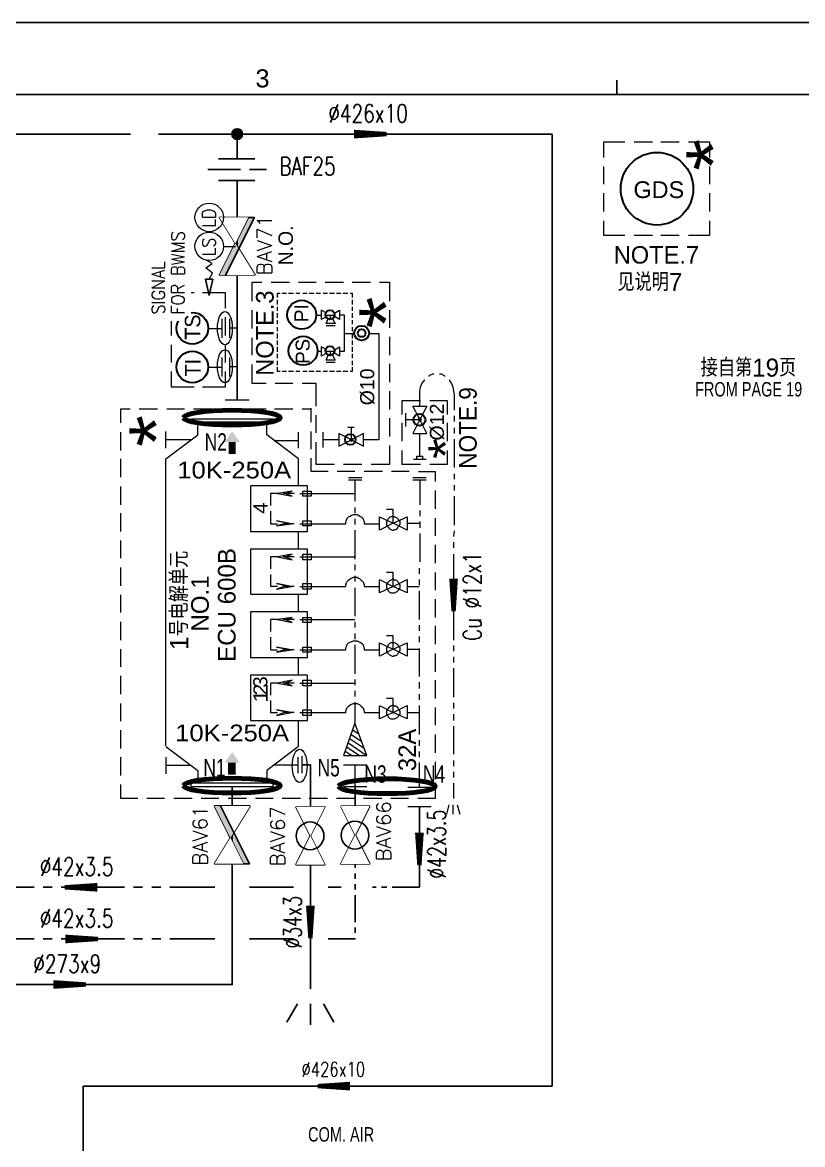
# Model space of a CAD drawing. Header units: inches. Extents: x 10682 to 13289, y -2771 to -1885.
# Drawn here: x 10924.4 to 11032.3, y -2039.9 to -1884.6 of the extents above; entities that cross this region are included whole.
import ezdxf
from ezdxf.enums import TextEntityAlignment as Align

# ---------------------------------------------------------------- set-up
doc = ezdxf.new("R2010")
doc.units = ezdxf.units.IN
doc.header["$MEASUREMENT"] = 0
doc.set_wipeout_variables(frame=1)
doc.linetypes.add('2 虚线', pattern=[5.75, 4.5, -1.25])
doc.linetypes.add('PHANTOM', pattern=[2.5, 1.25, -0.25, 0.25, -0.25, 0.25, -0.25])
doc.layers.add('0.5 Dim', color=1, linetype='Continuous', lineweight=9)
doc.layers.add('Pipe_Y', color=170, linetype='Continuous', lineweight=15)
for name, color, linetype in [('ARROW', 7, 'Continuous'), ('PDF_Geomertry', 7, 'Continuous'), ('PDF_Solid Fills', 7, 'Continuous'), ('PDF_Text', 7, 'Continuous'), ('text', 2, 'Continuous')]:
    doc.layers.add(name, color=color, linetype=linetype)
doc.styles.add('HZDX', font='romans.shx', dxfattribs={"width": 0.9, "bigfont": 'HZDX.SHX'})
doc.styles.add('PDF Arial', font='arial.ttf')
doc.styles.add('ROMANS', font='ROMANS')
doc.styles.add('SimSun', font='Simtxt.shx', dxfattribs={"width": 0.75, "bigfont": 'HZDX.SHX'})
doc.styles.get("Standard").update_dxf_attribs({"font": 'arial.ttf'})

# ---------------------------------------------------------------- blocks, each defined once
blk = doc.blocks.new('A2')
for p, q in [((0, 420), (594, 420)), ((325, 410), (325, 412))]:
    blk.add_line(p, q)
at = {"color": 5}
blk.add_line((25, 410), (584, 410), dxfattribs=at)
blk.add_text('3', height=2.5).set_placement((275, 411))
blk = doc.blocks.new('A3图框')
at = {"ltscale": 5}
blk.add_lwpolyline([(-562.29, -4946.17), (31.71, -4946.17), (31.71, -5366.17), (-562.29, -5366.17)], close=True, dxfattribs=at)
at = {"color": 2}
blk.add_blockref('A2', (-562.29, -5366.17), dxfattribs=at)
blk.add_blockref('A2', (-562.29, -5366.17), dxfattribs=at)
blk = doc.blocks.new('zw$FBD0')
at = {"layer": 'PDF_Solid Fills'}
for points in [[(41.35, 54.91), (41.16, 54.81), (41.06, 54.61), (41.16, 54.42), (41.35, 54.32), (41.55, 54.42), (41.64, 54.61), (41.55, 54.81)], [(31.89, 52.08), (31.7, 51.98), (31.6, 51.79), (31.7, 51.59), (31.89, 51.49), (32.09, 51.59), (32.18, 51.79), (32.09, 51.98)], [(31.89, 52.08), (31.7, 51.98), (31.6, 51.79), (31.7, 51.59), (31.89, 51.49), (32.09, 51.59), (32.18, 51.79), (32.09, 51.98)]]:
    blk.add_hatch(color=251, dxfattribs=at).paths.add_polyline_path(points)
h = blk.add_hatch(color=251, dxfattribs=at)
h.paths.add_polyline_path([(15.9, 51.49), (14.92, 51.49), (15.9, 49.84)])
h.paths.add_polyline_path([(14.92, 51.49), (15.9, 49.84), (14.92, 49.84)])
h = blk.add_hatch(color=251, dxfattribs=at)
h.paths.add_polyline_path([(23.7, 44.67), (22.72, 44.37), (21.65, 44.37)])
h.paths.add_polyline_path([(22.72, 44.37), (21.65, 44.37), (23.7, 43.98)])
h = blk.add_hatch(color=251, dxfattribs=at)
h.paths.add_polyline_path([(21.55, 39.89), (21.55, 39.89), (22.63, 40.18)])
h.paths.add_polyline_path([(21.55, 39.89), (22.63, 40.18), (23.6, 40.18)])
h = blk.add_hatch(color=251, dxfattribs=at)
h.paths.add_polyline_path([(23.7, 35.99), (22.72, 35.6), (21.65, 35.6)])
h.paths.add_polyline_path([(22.72, 35.6), (21.65, 35.6), (23.7, 35.21)])
h = blk.add_hatch(color=251, dxfattribs=at)
h.paths.add_polyline_path([(21.55, 31.11), (21.55, 31.11), (22.63, 31.5)])
h.paths.add_polyline_path([(21.55, 31.11), (22.63, 31.5), (23.6, 31.5)])
h = blk.add_hatch(color=251, dxfattribs=at)
h.paths.add_polyline_path([(23.7, 27.21), (22.72, 26.92), (21.65, 26.92)])
h.paths.add_polyline_path([(22.72, 26.92), (21.65, 26.92), (23.7, 26.53)])
h = blk.add_hatch(color=251, dxfattribs=at)
h.paths.add_polyline_path([(21.55, 23.11), (23.6, 22.72), (22.63, 22.72)])
h.paths.add_polyline_path([(23.6, 22.72), (22.63, 22.72), (21.55, 22.43)])
h = blk.add_hatch(color=251, dxfattribs=at)
h.paths.add_polyline_path([(23.7, 18.53), (22.72, 18.14), (21.65, 18.14)])
h.paths.add_polyline_path([(22.72, 18.14), (21.65, 18.14), (23.7, 17.75)])
h = blk.add_hatch(color=251, dxfattribs=at)
h.paths.add_polyline_path([(21.55, 14.43), (23.6, 14.04), (22.63, 14.04)])
h.paths.add_polyline_path([(23.6, 14.04), (22.63, 14.04), (21.55, 13.65)])
h = blk.add_hatch(color=251, dxfattribs=at)
h.paths.add_polyline_path([(15.9, 7.12), (14.82, 7.12), (15.9, 5.46)])
h.paths.add_polyline_path([(14.82, 7.12), (15.9, 5.46), (14.82, 5.46)])
at = {"layer": 'PDF_Geomertry', "color": 251, "lineweight": 0}
for points in [[(18.14, 71), (18.14, 73.63), (19.51, 73.63)], [(20.77, 73.63), (23.31, 73.63)], [(24.58, 73.63), (27.01, 73.63)], [(28.28, 73.63), (30.82, 73.63)], [(31.99, 73.63), (34.52, 73.63)], [(35.79, 73.63), (37.16, 73.63), (37.16, 71)], [(7.02, 72.17), (10.14, 72.17)], [(7.02, 70.02), (7.02, 72.17)], [(11.31, 72.17), (14.43, 72.17), (14.43, 70.02)], [(21.65, 71.49), (21.65, 72.07), (22.04, 72.07)], [(22.33, 72.07), (22.92, 72.07)], [(23.21, 72.07), (23.89, 72.07)], [(24.19, 72.07), (24.77, 72.07)], [(25.16, 72.07), (25.75, 72.07)], [(26.04, 72.07), (26.72, 72.07)], [(27.01, 72.07), (27.6, 72.07)], [(27.99, 72.07), (28.58, 72.07)], [(28.87, 72.07), (29.55, 72.07)], [(29.84, 72.07), (30.43, 72.07)], [(30.72, 72.07), (31.4, 72.07)], [(31.7, 72.07), (31.99, 72.07), (31.99, 71.49)], [(21.65, 70.51), (21.65, 71.19)], [(21.65, 69.63), (21.65, 70.22)], [(31.99, 71.19), (31.99, 70.51)], [(31.99, 70.22), (31.99, 69.63)], [(7.02, 66.22), (7.02, 68.76)], [(13.95, 68.56), (13.95, 65.93)], [(14.43, 68.76), (14.43, 66.22)], [(15.02, 68.56), (15.02, 65.93)], [(18.14, 67.2), (18.14, 69.73)], [(21.65, 68.66), (21.65, 69.34)], [(21.65, 67.78), (21.65, 68.37)], [(27.01, 69.05), (27.7, 69.05)], [(28.48, 69.34), (27.7, 69.73)], [(27.7, 69.73), (27.7, 68.46)], [(28.48, 68.85), (27.7, 68.46)], [(28.38, 69.05), (29.65, 69.05)], [(29.26, 68.56), (29.65, 67.88), (28.38, 67.88), (28.67, 68.56)], [(28.97, 69.05), (28.97, 68.46)], [(29.55, 69.34), (30.23, 69.73), (30.23, 68.46), (29.55, 68.85)], [(30.23, 64.07), (30.92, 64.07), (30.92, 69.05), (30.23, 69.05)], [(31.99, 69.34), (31.99, 68.66)], [(31.99, 68.37), (31.99, 67.78)], [(37.16, 69.73), (37.16, 67.29)], [(12.09, 67.2), (13.95, 67.2)], [(15.02, 67.29), (16.09, 67.29)], [(21.65, 66.81), (21.65, 67.39)], [(29.65, 67.59), (28.38, 67.59)], [(31.99, 67.39), (31.99, 66.81)], [(18.14, 63.49), (18.14, 65.93)], [(21.65, 65.83), (21.65, 66.51)], [(21.65, 64.95), (21.65, 65.54)], [(30.92, 66.51), (32.38, 66.51)], [(31.99, 66.51), (31.99, 65.83)], [(31.99, 65.54), (31.99, 64.95)], [(34.43, 66.51), (35.69, 66.51), (35.69, 51.79), (33.55, 51.79)], [(37.16, 66.03), (37.16, 63.49)], [(7.02, 62.51), (7.02, 64.95)], [(14.43, 64.95), (14.43, 62.51)], [(21.65, 63.98), (21.65, 64.66)], [(21.65, 63.1), (21.65, 63.68)], [(27.21, 64.07), (27.7, 64.07)], [(28.48, 64.27), (27.7, 64.66)], [(27.7, 64.66), (27.7, 63.39)], [(28.48, 63.78), (27.7, 63.39)], [(28.38, 64.07), (29.65, 64.07)], [(28.97, 64.07), (28.97, 63.39)], [(29.55, 64.27), (30.23, 64.66), (30.23, 63.39), (29.55, 63.78)], [(31.99, 64.66), (31.99, 63.98)], [(31.99, 63.68), (31.99, 63.1)], [(13.95, 63.2), (13.95, 60.56)], [(15.02, 63.2), (15.02, 60.56)], [(20.09, 59.59), (18.14, 59.59), (18.14, 62.22)], [(21.65, 62.12), (21.65, 62.71)], [(29.26, 63.49), (29.65, 62.81), (28.38, 62.81), (28.67, 63.49)], [(29.65, 62.51), (28.38, 62.51)], [(31.99, 62.71), (31.99, 62.12)], [(37.16, 62.32), (37.16, 59.78)], [(10.14, 59.1), (7.02, 59.1), (7.02, 61.25)], [(14.43, 61.25), (14.43, 59.1), (11.31, 59.1)], [(12.09, 61.83), (13.95, 61.83)], [(15.02, 61.93), (16.09, 61.93)], [(22.04, 61.25), (21.65, 61.25), (21.65, 61.83)], [(22.92, 61.25), (22.33, 61.25)], [(23.89, 61.25), (23.21, 61.25)], [(24.77, 61.25), (24.19, 61.25)], [(25.75, 61.25), (25.16, 61.25)], [(26.72, 61.25), (26.04, 61.25)], [(27.6, 61.25), (27.01, 61.25)], [(28.58, 61.25), (27.99, 61.25)], [(29.55, 61.25), (28.87, 61.25)], [(30.43, 61.25), (29.84, 61.25)], [(31.4, 61.25), (30.72, 61.25)], [(31.99, 61.83), (31.99, 61.25), (31.7, 61.25)], [(23.8, 59.59), (21.36, 59.59)], [(27.01, 56.47), (27.01, 59.59), (25.06, 59.59)], [(37.16, 58.52), (37.16, 55.98)], [(0, 54.13), (0, 56.08), (1.27, 56.08)], [(2.54, 56.08), (5.07, 56.08)], [(6.34, 56.08), (8.78, 56.08)], [(10.05, 56.08), (12.58, 56.08)], [(13.85, 56.08), (16.29, 56.08)], [(14.43, 57.35), (17.75, 57.35)], [(17.55, 56.08), (20.09, 56.08)], [(21.26, 56.08), (23.8, 56.08)], [(25.06, 56.08), (26.33, 56.08)], [(26.33, 54.22), (26.33, 56.18)], [(38.91, 55.3), (38.91, 57.25), (41.45, 57.25)], [(39.4, 54.61), (41.35, 54.61), (40.38, 56.47), (42.33, 56.47), (41.35, 54.61), (41.35, 54.52)], [(42.72, 57.25), (45.15, 57.25), (45.15, 55.3)], [(21.16, 54.71), (21.16, 54.22), (9.66, 54.22), (9.66, 54.71)], [(9.75, 54.71), (21.07, 54.71)], [(9.75, 54.71), (9.75, 54.71)], [(21.07, 54.71), (21.07, 54.71)], [(27.01, 52.76), (27.01, 55.2)], [(37.16, 54.81), (37.16, 52.27)], [(39.4, 53.64), (39.4, 55.49)], [(40.38, 52.66), (42.33, 52.66), (41.35, 54.61), (40.38, 52.66)], [(41.35, 54.52), (41.35, 54.61)], [(0, 50.32), (0, 52.86)], [(6.24, 50.62), (6.24, 52.96)], [(10.63, 52.47), (10.63, 54.22)], [(24.58, 45.45), (24.58, 49.15), (20.19, 52.47), (20.19, 54.22)], [(24.58, 50.62), (24.58, 52.86)], [(26.33, 50.52), (26.33, 52.96)], [(27.99, 50.71), (27.99, 52.86)], [(31.4, 53.54), (32.28, 53.54)], [(31.89, 51.79), (31.89, 53.54)], [(38.91, 51.59), (38.91, 54.13)], [(45.15, 54.13), (45.15, 51.59)], [(6.24, 49.15), (10.63, 52.47)], [(9.66, 51.79), (6.24, 51.79)], [(21.16, 51.69), (24.58, 51.69)], [(29.55, 48.37), (27.01, 48.37), (27.01, 51.49)], [(30.14, 51.79), (27.99, 51.79)], [(30.14, 52.66), (30.14, 50.91), (31.89, 51.79), (30.14, 52.66)], [(41.35, 49.54), (41.35, 52.66)], [(37.16, 51.01), (37.16, 48.37), (34.62, 48.37)], [(41.45, 48.37), (38.91, 48.37), (38.91, 50.32)], [(45.15, 50.32), (45.15, 48.37), (42.72, 48.37)], [(0, 46.62), (0, 49.15)], [(6.24, 9.46), (6.24, 49.15)], [(28.67, 47.4), (26.33, 47.4), (26.33, 49.25)], [(33.35, 48.37), (30.82, 48.37)], [(42.23, 49.06), (40.47, 49.06)], [(40.96, 49.06), (40.96, 49.54), (41.74, 49.54), (41.74, 49.06)], [(32.38, 47.4), (29.94, 47.4)], [(36.18, 47.4), (33.65, 47.4)], [(39.89, 47.4), (37.45, 47.4)], [(41.16, 47.4), (43.5, 47.4), (43.5, 46.03)], [(0, 42.81), (0, 45.35)], [(25.84, 39.11), (25.84, 45.45), (17.94, 45.45), (17.94, 39.11)], [(33.35, 46.52), (31.5, 46.52)], [(33.35, 46.23), (31.5, 46.23)], [(32.38, 46.23), (32.38, 43.3)], [(42.23, 46.52), (40.38, 46.52)], [(42.23, 46.23), (40.38, 46.23)], [(41.35, 46.23), (41.35, 42.81)], [(21.65, 44.37), (20.68, 44.37), (20.68, 42.72)], [(22.72, 44.37), (23.7, 44.67), (21.65, 44.37), (23.7, 43.98), (22.72, 44.37)], [(23.99, 44.37), (22.43, 44.37)], [(24.77, 44.37), (25.84, 44.37), (32.38, 44.37)], [(26.33, 43.98), (25.16, 43.98), (25.16, 44.67), (26.33, 44.67), (26.33, 43.98)], [(43.5, 44.76), (43.5, 42.23)], [(20.68, 41.94), (20.68, 40.18), (21.65, 40.18)], [(32.38, 42.42), (32.38, 41.64)], [(37.65, 40.28), (37.65, 42.13), (36.77, 42.13)], [(41.35, 42.03), (41.35, 41.25)], [(0, 39.11), (0, 41.64)], [(22.63, 40.18), (21.55, 39.89), (23.6, 40.18), (21.55, 40.57), (22.63, 40.38)], [(26.33, 39.89), (25.16, 39.89), (25.16, 40.57), (26.33, 40.57), (26.33, 39.89)], [(31.11, 40.18), (31.11, 40.47), (31.21, 40.67), (31.31, 40.96), (31.5, 41.16), (31.7, 41.25), (31.89, 41.35), (32.18, 41.45), (32.38, 41.45), (32.67, 41.45), (32.87, 41.35), (33.06, 41.25), (33.26, 41.16), (33.45, 40.96), (33.55, 40.67), (33.65, 40.47), (33.65, 40.18), (35.79, 40.18), (35.79, 40.18)], [(32.38, 40.86), (32.38, 40.08)], [(35.79, 41.16), (37.65, 40.28), (35.79, 39.3), (35.79, 41.16)], [(38.62, 40.28), (38.62, 40.47), (38.52, 40.57), (38.43, 40.77), (38.33, 40.86), (38.23, 40.96), (38.04, 41.06), (37.84, 41.16), (37.74, 41.16), (37.55, 41.16), (37.35, 41.16), (37.16, 41.06), (37.06, 40.96), (36.96, 40.86), (36.87, 40.67), (36.77, 40.47), (36.77, 40.38), (36.77, 40.18), (36.77, 39.99), (36.87, 39.79), (36.96, 39.69), (37.06, 39.6), (37.16, 39.5), (37.35, 39.4), (37.55, 39.3), (37.74, 39.3), (37.84, 39.4), (38.04, 39.4), (38.23, 39.5), (38.33, 39.6), (38.43, 39.79), (38.52, 39.89), (38.62, 40.08), (38.62, 40.28)], [(39.6, 41.16), (39.6, 39.3), (37.65, 40.28), (39.6, 41.16)], [(41.35, 40.47), (41.35, 39.6)], [(43.5, 40.96), (43.5, 38.52)], [(17.94, 39.11), (25.84, 39.11)], [(23.99, 40.18), (22.43, 40.18)], [(24.58, 36.67), (24.58, 39.11)], [(24.77, 40.18), (25.84, 40.18), (31.11, 40.18)], [(32.38, 39.3), (32.38, 35.3)], [(39.6, 40.28), (41.25, 40.28)], [(0, 35.4), (0, 37.84)], [(41.35, 38.82), (41.35, 34.91)], [(22.72, 35.6), (23.7, 35.99), (21.65, 35.6), (23.7, 35.21), (22.72, 35.6)], [(26.33, 35.21), (25.16, 35.21), (25.16, 35.99), (26.33, 35.99), (26.33, 35.21)], [(43.5, 37.26), (43.5, 34.72)], [(21.65, 35.6), (20.68, 35.6), (20.68, 33.94)], [(23.99, 35.6), (22.43, 35.6)], [(24.77, 35.6), (25.84, 35.6), (32.38, 35.6)], [(32.38, 34.52), (32.38, 33.74)], [(0, 31.6), (0, 34.13)], [(20.68, 33.16), (20.68, 31.5)], [(31.11, 31.5), (31.11, 31.7), (31.21, 31.99), (31.31, 32.18), (31.5, 32.38), (31.7, 32.57), (31.89, 32.67), (32.18, 32.77), (32.38, 32.77), (32.67, 32.77), (32.87, 32.67), (33.06, 32.57), (33.26, 32.38), (33.45, 32.18), (33.55, 31.99), (33.65, 31.7), (33.65, 31.5), (35.79, 31.5), (35.79, 31.5)], [(32.38, 32.96), (32.38, 32.18)], [(37.65, 31.5), (37.65, 33.45), (36.77, 33.45)], [(41.25, 34.04), (41.25, 33.26)], [(43.5, 33.45), (43.5, 31.01)], [(21.65, 31.5), (20.68, 31.5)], [(22.63, 31.5), (21.55, 31.11), (23.6, 31.5), (21.55, 31.89), (22.63, 31.7)], [(23.99, 31.5), (22.43, 31.5)], [(24.77, 31.5), (25.84, 31.5), (31.11, 31.5)], [(26.33, 31.11), (25.16, 31.11), (25.16, 31.89), (26.33, 31.89), (26.33, 31.11)], [(32.38, 31.31), (32.38, 27.4)], [(35.79, 32.48), (37.65, 31.5), (35.79, 30.62), (35.79, 32.38)], [(38.62, 31.5), (38.62, 31.7), (38.52, 31.89), (38.43, 31.99), (38.33, 32.18), (38.23, 32.28), (38.04, 32.38), (37.84, 32.38), (37.74, 32.48), (37.55, 32.48), (37.35, 32.38), (37.16, 32.28), (37.06, 32.18), (36.96, 32.09), (36.87, 31.99), (36.77, 31.79), (36.77, 31.6), (36.77, 31.4), (36.77, 31.31), (36.87, 31.11), (36.96, 30.92), (37.06, 30.82), (37.16, 30.72), (37.35, 30.62), (37.55, 30.62), (37.74, 30.62), (37.84, 30.62), (38.04, 30.72), (38.23, 30.82), (38.33, 30.92), (38.43, 31.01), (38.52, 31.21), (38.62, 31.31), (38.62, 31.5)], [(39.6, 32.48), (39.6, 30.62), (37.65, 31.5), (39.6, 32.48)], [(39.6, 31.5), (41.25, 31.5)], [(41.25, 32.48), (41.25, 31.7)], [(0, 27.89), (0, 30.33)], [(24.58, 27.99), (24.58, 30.43)], [(41.25, 30.92), (41.25, 26.92)], [(43.5, 29.75), (43.5, 27.21)], [(0, 24.09), (0, 26.62)], [(21.65, 26.92), (20.68, 26.92), (20.68, 25.26)], [(22.72, 26.92), (23.7, 27.21), (21.65, 26.92), (23.7, 26.53), (22.72, 26.92)], [(23.99, 26.92), (22.43, 26.92)], [(24.77, 26.92), (25.84, 26.92), (32.38, 26.92)], [(26.33, 26.53), (25.16, 26.53), (25.16, 27.21), (26.33, 27.21), (26.33, 26.53)], [(32.38, 26.62), (32.38, 25.84)], [(32.38, 24.97), (32.38, 24.19)], [(41.25, 26.14), (41.25, 25.36)], [(43.5, 26.04), (43.5, 23.5)], [(20.68, 24.48), (20.68, 22.72), (21.65, 22.72)], [(31.11, 22.72), (31.11, 23.02), (31.21, 23.21), (31.31, 23.5), (31.5, 23.7), (31.7, 23.8), (31.89, 23.89), (32.18, 23.99), (32.38, 23.99), (32.67, 23.99), (32.87, 23.89), (33.06, 23.8), (33.26, 23.7), (33.45, 23.5), (33.55, 23.21), (33.65, 23.02), (33.65, 22.72), (35.79, 22.72), (35.79, 22.72)], [(32.38, 23.41), (32.38, 19.41)], [(35.79, 23.7), (37.65, 22.82), (35.79, 21.85), (35.79, 23.7)], [(37.65, 22.82), (37.65, 24.67), (36.77, 24.67)], [(38.62, 22.82), (38.62, 23.02), (38.52, 23.11), (38.43, 23.31), (38.33, 23.41), (38.23, 23.5), (38.04, 23.6), (37.84, 23.7), (37.74, 23.7), (37.55, 23.7), (37.35, 23.7), (37.16, 23.6), (37.06, 23.5), (36.96, 23.41), (36.87, 23.21), (36.77, 23.02), (36.77, 22.92), (36.77, 22.72), (36.77, 22.53), (36.87, 22.33), (36.96, 22.24), (37.06, 22.14), (37.16, 22.04), (37.35, 21.94), (37.55, 21.85), (37.74, 21.85), (37.84, 21.94), (38.04, 21.94), (38.23, 22.04), (38.33, 22.14), (38.43, 22.33), (38.52, 22.43), (38.62, 22.63), (38.62, 22.82)], [(39.6, 23.7), (39.6, 21.85), (37.65, 22.82), (39.6, 23.7)], [(41.25, 24.58), (41.25, 23.8)], [(0, 20.38), (0, 22.82)], [(22.63, 22.72), (21.55, 22.43), (23.6, 22.72), (21.55, 23.11), (22.63, 22.92)], [(23.99, 22.72), (22.43, 22.72)], [(24.77, 22.72), (25.84, 22.72), (31.11, 22.72)], [(26.33, 22.43), (25.16, 22.43), (25.16, 23.11), (26.33, 23.11), (26.33, 22.43)], [(39.6, 22.82), (41.25, 22.82)], [(41.25, 22.92), (41.25, 19.02)], [(43.5, 22.24), (43.5, 19.7)], [(24.58, 19.21), (24.58, 21.65)], [(0, 16.58), (0, 19.12)], [(21.65, 18.14), (20.68, 18.14), (20.68, 16.48)], [(22.72, 18.14), (23.7, 18.53), (21.65, 18.14), (23.7, 17.75), (22.72, 18.14)], [(23.99, 18.14), (22.43, 18.14)], [(24.77, 18.14), (25.84, 18.14), (32.38, 18.14)], [(26.33, 17.75), (25.16, 17.75), (25.16, 18.53), (26.33, 18.53), (26.33, 17.75)], [(32.38, 18.63), (32.38, 17.85)], [(41.25, 18.24), (41.25, 17.36)], [(43.5, 18.53), (43.5, 15.99)], [(20.68, 15.7), (20.68, 14.04), (21.65, 14.04)], [(32.38, 17.07), (32.38, 16.29)], [(37.65, 14.04), (37.65, 15.99), (36.77, 15.99)], [(41.25, 16.58), (41.25, 15.8)], [(0, 12.87), (0, 15.31)], [(22.63, 14.04), (21.55, 13.65), (23.6, 14.04), (21.55, 14.43), (22.63, 14.24)], [(23.99, 14.04), (22.43, 14.04)], [(24.77, 14.04), (25.84, 14.04), (31.11, 14.04)], [(26.33, 13.65), (25.16, 13.65), (25.16, 14.43), (26.33, 14.43), (26.33, 13.65)], [(31.11, 14.04), (31.11, 14.24), (31.21, 14.53), (31.31, 14.73), (31.5, 14.92), (31.7, 15.12), (31.89, 15.21), (32.18, 15.31), (32.38, 15.31), (32.67, 15.31), (32.87, 15.21), (33.06, 15.12), (33.26, 14.92), (33.45, 14.73), (33.55, 14.53), (33.65, 14.24), (33.65, 14.04), (35.79, 14.04)], [(32.38, 15.51), (32.38, 12.58)], [(35.79, 15.02), (37.65, 14.04), (35.79, 13.17), (35.79, 14.92)], [(38.62, 14.04), (38.62, 14.24), (38.52, 14.43), (38.43, 14.53), (38.33, 14.73), (38.23, 14.82), (38.04, 14.92), (37.84, 14.92), (37.74, 15.02), (37.55, 15.02), (37.35, 14.92), (37.16, 14.82), (37.06, 14.73), (36.96, 14.63), (36.87, 14.53), (36.77, 14.34), (36.77, 14.14), (36.77, 13.95), (36.77, 13.85), (36.87, 13.65), (36.96, 13.46), (37.06, 13.36), (37.16, 13.26), (37.35, 13.17), (37.55, 13.17), (37.74, 13.17), (37.84, 13.17), (38.04, 13.26), (38.23, 13.36), (38.33, 13.46), (38.43, 13.56), (38.52, 13.75), (38.62, 13.85), (38.62, 14.04)], [(39.6, 15.02), (39.6, 13.17), (37.65, 14.04), (39.6, 15.02)], [(39.6, 14.04), (41.25, 14.04)], [(41.25, 15.02), (41.25, 11.02)], [(43.5, 14.73), (43.5, 12.29)], [(24.58, 9.46), (24.58, 12.97)], [(0, 9.07), (0, 11.61)], [(33.26, 10.05), (31.79, 11.02)], [(32.96, 11.02), (32.09, 11.61)], [(43.5, 11.02), (43.5, 8.48)], [(6.24, 9.36), (10.63, 6.05)], [(24.58, 9.36), (20.19, 6.05), (20.19, 4.29)], [(33.94, 8.09), (31.4, 9.85)], [(33.65, 9.07), (31.6, 10.44)], [(41.25, 10.24), (41.25, 9.46)], [(0, 5.36), (0, 7.9)], [(6.24, 7.9), (6.24, 5.56)], [(24.48, 7.9), (24.48, 5.66)], [(25.06, 5.66), (25.06, 8)], [(31.89, 8.09), (31.01, 8.68)], [(32.96, 8.09), (31.21, 9.27)], [(41.25, 8.68), (41.25, 7.9)], [(9.66, 6.73), (6.24, 6.73)], [(21.16, 6.83), (24.48, 6.83)], [(30.82, 6.83), (34.04, 6.83)], [(32.38, 6.83), (32.38, 3.8)], [(41.25, 7.12), (41.25, 3.71)], [(43.5, 7.22), (43.5, 4.78)], [(10.63, 6.05), (10.63, 4.29)], [(2.34, 2.15), (0, 2.15), (0, 4.1)], [(9.75, 3.8), (21.07, 3.8), (21.07, 3.8), (21.07, 4.29), (9.66, 4.29), (9.66, 3.8)], [(9.75, 3.8), (9.75, 3.8)], [(30.82, 3.8), (34.04, 3.8)], [(39.69, 3.71), (42.91, 3.71)], [(43.5, 3.51), (43.5, 2.15), (41.06, 2.15)], [(6.05, 2.15), (3.61, 2.15)], [(9.85, 2.15), (7.31, 2.15)], [(13.56, 2.15), (11.12, 2.15)], [(17.36, 2.15), (14.82, 2.15)], [(21.07, 2.15), (18.63, 2.15)], [(24.87, 2.15), (22.33, 2.15)], [(28.58, 2.15), (26.04, 2.15)], [(32.38, 2.15), (29.84, 2.15)], [(36.08, 2.15), (33.55, 2.15)], [(39.79, 2.15), (37.35, 2.15)], [(39.69, 1.07), (42.91, 1.07)]]:
    blk.add_lwpolyline(points, dxfattribs=at)
at = {"layer": 'PDF_Geomertry', "lineweight": 0}
for points in [[(43.3, 60.86), (43.11, 60.86), (42.62, 60.66), (42.62, 60.56)], [(44.86, 60.56), (44.76, 60.66), (44.37, 60.86), (44.08, 60.86)], [(41.35, 56.47), (41.35, 58.03), (41.35, 58.52), (41.45, 59.1), (41.64, 59.59), (41.94, 59.98), (42.03, 60.08)], [(45.45, 60.08), (45.45, 59.98), (45.74, 59.59), (45.94, 59.1), (46.03, 58.52), (46.13, 58.03), (46.13, 55.88)], [(46.13, 55.1), (46.13, 54.32)], [(46.13, 53.44), (46.13, 52.66)], [(46.13, 51.88), (46.13, 47.98)], [(46.13, 47.11), (46.13, 46.33)], [(46.13, 45.54), (46.13, 44.76)], [(46.13, 43.98), (46.13, 39.99)], [(46.13, 39.21), (46.03, 38.43)], [(46.03, 37.65), (46.03, 36.87)], [(46.03, 35.99), (46.03, 32.09)], [(46.03, 31.31), (46.03, 30.43)], [(46.03, 29.65), (46.03, 28.87)], [(46.03, 28.09), (46.03, 24.09)], [(46.03, 23.31), (46.03, 22.53)], [(46.03, 21.75), (46.03, 20.97)], [(46.03, 20.19), (46.03, 16.19)], [(46.03, 15.41), (46.03, 14.63)], [(46.03, 13.85), (46.03, 12.97)], [(46.03, 12.19), (46.03, 8.29)], [(46.03, 7.41), (46.03, 6.63)], [(46.03, 5.85), (46.03, 5.07)], [(46.03, 4.29), (46.03, 2.15)], [(45.35, 1.27), (45.06, 0)], [(45.94, 1.27), (45.94, 0)], [(46.52, 1.27), (46.91, 0)]]:
    blk.add_lwpolyline(points, dxfattribs=at)
at = {"layer": 'PDF_Geomertry', "color": 251, "lineweight": 0}
for points in [[(33.55, 52.66), (31.89, 51.79), (33.55, 50.91)], [(17.94, 36.67), (17.94, 30.43), (25.84, 30.43), (25.84, 36.67)], [(17.94, 27.99), (17.94, 21.65), (25.84, 21.65), (25.84, 27.99)], [(17.94, 19.21), (17.94, 12.97), (25.84, 12.97), (25.84, 19.21)], [(30.82, 8.09), (34.04, 8.09), (32.38, 12.58)]]:
    blk.add_lwpolyline(points, close=True, dxfattribs=at)
at = {"layer": 'PDF_Geomertry', "color": 251, "lineweight": 30}
for centre, radius in [((25.02, 69.1), 2), ((9.9, 67.24), 2.19), ((28.92, 69.1), 0.634), ((33.31, 66.56), 1.02), ((33.31, 66.56), 0.536), ((25.21, 64.12), 2), ((9.9, 61.88), 2.19), ((28.92, 64.12), 0.634), ((41.3, 54.57), 0.829), ((31.74, 51.84), 0.731)]:
    blk.add_circle(centre, radius, dxfattribs=at)
at = {"layer": 'PDF_Geomertry', "color": 251, "lineweight": 0}
for points in [[(14.39, 64.95), (14.95, 64.95), (15.41, 65.98), (15.41, 67.24), (15.41, 68.51), (14.95, 69.54), (14.39, 69.54), (13.82, 69.54), (13.36, 68.51), (13.36, 67.24), (13.36, 65.98), (13.82, 64.95), (14.39, 64.95)], [(14.39, 59.69), (14.95, 59.69), (15.41, 60.71), (15.41, 61.98), (15.41, 63.24), (14.95, 64.27), (14.39, 64.27), (13.82, 64.27), (13.36, 63.24), (13.36, 61.98), (13.36, 60.71), (13.82, 59.69), (14.39, 59.69)], [(24.72, 4.39), (25.29, 4.39), (25.75, 5.41), (25.75, 6.68), (25.75, 7.95), (25.29, 8.97), (24.72, 8.97), (24.16, 8.97), (23.7, 7.95), (23.7, 6.68), (23.7, 5.41), (24.16, 4.39), (24.72, 4.39)]]:
    blk.add_open_spline(points, degree=3, knots=[0, 0, 0, 0, 1, 1, 1, 2, 2, 2, 3, 3, 3, 4, 4, 4, 4], dxfattribs=at)
at = {"layer": 'PDF_Geomertry', "color": 251, "lineweight": 211}
for points in [[(8.68, 54.86), (8.68, 54.29), (11.67, 53.83), (15.36, 53.83), (19.05, 53.83), (22.04, 54.29), (22.04, 54.86), (22.04, 55.42), (19.05, 55.88), (15.36, 55.88), (11.67, 55.88), (8.68, 55.42), (8.68, 54.86)], [(8.68, 3.95), (8.68, 3.38), (11.67, 2.93), (15.36, 2.93), (19.05, 2.93), (22.04, 3.38), (22.04, 3.95), (22.04, 4.52), (19.05, 4.97), (15.36, 4.97), (11.67, 4.97), (8.68, 4.52), (8.68, 3.95)], [(30.14, 3.85), (30.14, 3.29), (33.13, 2.83), (36.82, 2.83), (40.51, 2.83), (43.5, 3.29), (43.5, 3.85), (43.5, 4.42), (40.51, 4.88), (36.82, 4.88), (33.13, 4.88), (30.14, 4.42), (30.14, 3.85)]]:
    blk.add_open_spline(points, degree=3, knots=[0, 0, 0, 0, 1, 1, 1, 2, 2, 2, 3, 3, 3, 4, 4, 4, 4], dxfattribs=at)
at = {"layer": 'PDF_Solid Fills', "color": 251}
for points in [[(15.41, 52.96), (16.48, 51.49), (15.41, 52.96), (14.34, 51.49)], [(21.55, 40.57), (23.6, 40.18), (21.55, 40.57), (22.63, 40.18)], [(21.55, 31.89), (23.6, 31.5), (21.55, 31.89), (22.63, 31.5)], [(15.41, 8.58), (16.38, 7.12), (15.41, 8.58), (14.34, 7.12)]]:
    blk.add_solid(points, dxfattribs=at)
at = {"layer": 'PDF_Text', "color": 251, "attachment_point": 7, "rotation": 90, "style": 'PDF Arial'}
for s, insert, char_height in [('\\W1.096823;*', (12, 69.34), 4.7521), ('\\W0.958578;NOTE.3', (21.17, 60.66), 2.4401), ('\\W0.979951;PI', (25.94, 68.07), 1.9326), ('\\W1.096823;*', (40.38, 67.2), 7.3923), ('\\W0.912953;TS', (11.02, 65.64), 2.1473), ('\\W0.954443;PS', (26.14, 62.32), 1.9326), ('\\W0.915707;TI', (11.02, 60.56), 2.1473), ('\\W0.989752;Ø10', (35.12, 56.57), 1.9521), ('\\W0.993989;Ø12', (44.77, 51.69), 1.9521), ('\\W1.096823;*', (8.58, 50.81), 7.3923), ('\\W1.096823;*', (47.3, 49.15), 4.7521), ('\\W1.057808;4', (20.29, 41.55), 1.9521), ('\\W0.977704;ECU 600B', (15.9, 21.07), 2.4401), ('\\W0.977495;NO.1', (12.2, 25.26), 2.4401), ('\\W1.042163;3', (20.29, 17.5), 1.9521), ('\\W1.032312;2', (20.29, 16.44), 1.9521), ('\\W1.198828;1', (20.29, 15.41), 1.9521), ('\\W0.967106;32A', (40.87, 5.95), 2.4401)]:
    blk.add_mtext(s, dxfattribs=dict(at, insert=insert, char_height=char_height))
at = {"layer": 'PDF_Text', "color": 2, "insert": (49.26, 47.79), "char_height": 2.4401, "attachment_point": 7, "rotation": 90, "style": 'SimSun'}
blk.add_mtext('\\W0.958176;NOTE.9', dxfattribs=at)
at = {"layer": 'PDF_Text', "color": 251, "char_height": 2.3162, "attachment_point": 7, "style": 'PDF Arial'}
for insert in [(7.8, 46.42), (7.51, 10.04)]:
    blk.add_mtext('\\W1.095201;10K-250A', dxfattribs=dict(at, insert=insert))
blk = doc.blocks.new('zw$3BD9')
at = {"layer": 'PDF_Geomertry', "color": 251, "lineweight": 0}
for points in [[(0, 14.73), (0, 16.88), (2.93, 16.88)], [(4.19, 16.88), (6.73, 16.88)], [(7.9, 16.88), (10.44, 16.88)], [(11.7, 16.88), (14.63, 16.88), (14.63, 14.73)], [(0, 11.03), (0, 13.46)], [(14.63, 13.46), (14.63, 11.03)], [(0, 7.22), (0, 9.76)], [(14.63, 9.76), (14.63, 7.22)], [(2.93, 3.91), (0, 3.91), (0, 5.95)], [(14.63, 5.95), (14.63, 3.91), (11.7, 3.91)], [(6.73, 3.91), (4.19, 3.91)], [(10.44, 3.91), (7.9, 3.91)]]:
    blk.add_lwpolyline(points, dxfattribs=at)
at = {"layer": 'PDF_Geomertry', "color": 251, "lineweight": 30}
blk.add_circle((7.36, 10.39), 5.02, dxfattribs=at)
at = {"layer": 'PDF_Text', "color": 251, "insert": (18.82, 12.88), "char_height": 7.3923, "attachment_point": 7, "rotation": 90, "style": 'PDF Arial'}
blk.add_mtext('\\W1.096823;*', dxfattribs=at)
at = {"layer": 'PDF_Text', "color": 251, "insert": (4.1, 9.07), "char_height": 2.3162, "attachment_point": 7, "style": 'PDF Arial'}
blk.add_mtext('\\W1.002278;GDS', dxfattribs=at)
at = {"layer": 'PDF_Text', "color": 2, "insert": (1.37, 0), "char_height": 2.4139, "attachment_point": 7, "style": 'SimSun'}
blk.add_mtext('\\W1.013428;NOTE.7', dxfattribs=at)
blk = doc.blocks.new('V027')
at = {"color": 7, "linetype": 'Continuous'}
blk.add_lwpolyline([(8, -2.51), (8, 2.43), (0, -1.57), (0, 2.43)], close=True, dxfattribs=at)
at = {"color": 2, "linetype": 'Continuous', "style": 'ROMANS', "flags": 1}
for tag in ['NAMEPLATE', 'STANDARD', 'DIAMETER', 'REMARKS', 'MATERIAL', 'WEIGHT', 'NAME', 'SIZE']:
    blk.add_attdef(tag, text='', height=2, dxfattribs=at).set_placement((3.9, 4.41), align=Align.MIDDLE)
at = {"color": 2, "linetype": 'Continuous', "style": 'ROMANS'}
blk.add_attdef('MARK', text='', height=2, dxfattribs=at).set_placement((3.9, 4.41), align=Align.MIDDLE)
at = {"color": 7, "linetype": 'Continuous'}
blk.add_wipeout([(8, -2.51), (8, 2.43), (0, -1.57), (0, 2.43)], dxfattribs=at)
h = blk.add_hatch(color=256)
h.paths.add_polyline_path([(0, -1.57), (3.58, 0.22), (4.35, -0.26), (0, -2.43)])
h.paths.add_polyline_path([(3.58, 0.22), (8, 2.43), (8, 1.57), (4.35, -0.26)])
blk.add_lwpolyline([(8, 1.57), (0, -2.43), (0, -1.57)], dxfattribs=at)
blk = doc.blocks.new('V013')
at = {"linetype": 'Continuous'}
blk.add_lwpolyline([(0, -2), (8.01, 2), (8.01, -2), (0, 2)], close=True, dxfattribs=at)
at = {"color": 2, "linetype": 'Continuous', "style": 'ROMANS', "flags": 1}
for tag in ['NAMEPLATE', 'STANDARD', 'DIAMETER', 'REMARKS', 'MATERIAL', 'WEIGHT', 'NAME', 'SIZE']:
    blk.add_attdef(tag, text='', height=2, dxfattribs=at).set_placement((4.08, 4.49), align=Align.MIDDLE)
at = {"color": 2, "linetype": 'Continuous', "style": 'ROMANS'}
blk.add_attdef('MARK', text='', height=2, dxfattribs=at).set_placement((4.08, 4.49), align=Align.MIDDLE)
at = {"linetype": 'Continuous'}
blk.add_wipeout([(0, -2), (8.01, 2), (8.01, -2), (0, 2)], dxfattribs=at)
blk.add_circle((4.02, -0.04), 1.92, dxfattribs=at)
blk = doc.blocks.new('ORIFICE')
at = {"color": 4}
for p, q in [((10910.77, -1906.6), (10915.81, -1906.6)), ((10910.77, -1909.61), (10915.81, -1909.61))]:
    blk.add_line(p, q, dxfattribs=at)
at = {"color": 4, "linetype": '2 虚线'}
blk.add_line((10909.33, -1908.1), (10917.41, -1908.1), dxfattribs=at)

msp = doc.modelspace()

# ---------------------------------------------------------------- hatches: boundary and pattern name
h = msp.add_hatch(color=256)
edge = h.paths.add_edge_path()
edge.add_ellipse((10954.13, -1900.09), major_axis=(0.75, 0), ratio=1, start_angle=0, end_angle=360)

# ---------------------------------------------------------------- linework, layer by layer
at = {"color": 3}
for p, q in [((10888.55, -1900.09), (10997.73, -1900.09)), ((10954.13, -1903.49), (10954.13, -1900.09)), ((10997.73, -1900.09), (10997.73, -2031.83)), ((10954.13, -1936.85), (10954.13, -1906.5)), ((10997.73, -2031.83), (10932.8, -2031.83)), ((10932.8, -2031.83), (10932.8, -2149.88))]:
    msp.add_line(p, q, dxfattribs=at)
at = {"color": 7}
for p, q in [((10962.46, -2020.44), (10961, -2022.97)), ((10964.26, -2020.44), (10964.26, -2023.36)), ((10966.05, -2020.44), (10967.51, -2022.97))]:
    msp.add_line(p, q, dxfattribs=at)
at = {"color": 3}
for points in [[(10970.31, -1900.09, 0, 0, 0), (10970.31, -1900.09, 1.2, 0.6, 0), (10974.81, -1900.09, 0, 0, 0), (10974.81, -1900.09, 0, 0, 0)], [(10984.07, -1961.61, 0, 0, 0), (10984.07, -1961.61, 1.2, 0.6, 0), (10984.07, -1966.11, 0, 0, 0), (10984.07, -1966.11, 0, 0, 0)], [(10979.34, -1996.77, 0, 0, 0), (10979.34, -1996.77, 1.2, 0.6, 0), (10979.34, -2001.27, 0, 0, 0), (10979.34, -2001.27, 0, 0, 0)], [(10934.76, -2004.32, 0, 0, 0), (10934.76, -2004.32, 1.2, 0.6, 0), (10930.26, -2004.32, 0, 0, 0), (10930.26, -2004.32, 0, 0, 0)], [(10964.26, -2006.88, 0, 0, 0), (10964.26, -2006.88, 1.2, 0.6, 0), (10964.26, -2011.38, 0, 0, 0), (10964.26, -2011.38, 0, 0, 0)], [(10930.35, -2011.47, 0, 0, 0), (10930.35, -2011.47, 1.2, 0.6, 0), (10934.85, -2011.47, 0, 0, 0), (10934.85, -2011.47, 0, 0, 0)], [(10928.69, -2017.77, 0, 0, 0), (10928.69, -2017.77, 1.2, 0.6, 0), (10933.19, -2017.77, 0, 0, 0), (10933.19, -2017.77, 0, 0, 0)], [(10969.76, -2031.83, 0, 0, 0), (10969.76, -2031.83, 1.2, 0.6, 0), (10965.26, -2031.83, 0, 0, 0), (10965.26, -2031.83, 0, 0, 0)]]:
    msp.add_lwpolyline(points, format="xyseb", dxfattribs=at)
for points in [[(10963.1, -1987.37), (10964.26, -1987.37), (10964.26, -2018.38)], [(10953.45, -1990.39), (10953.45, -2017.77), (10906.74, -2017.77), (10906.74, -2037.15)]]:
    msp.add_lwpolyline(points, dxfattribs=at)
at = {"color": 3, "linetype": 'PHANTOM', "ltscale": 3}
for points in [[(10970.46, -1990.39), (10970.46, -2011.47), (10966.19, -2011.47)], [(10979.34, -1993.12), (10979.34, -2004.32), (10972.85, -2004.32)]]:
    msp.add_lwpolyline(points, dxfattribs=at)
at = {"color": 3, "linetype": 'PHANTOM', "ltscale": 5}
for points in [[(10951.05, -2004.32), (10907.23, -2004.32)], [(10961.91, -2004.32), (10955.84, -2004.32)], [(10968.52, -2004.32), (10966.7, -2004.32)], [(10951.05, -2011.47), (10901.07, -2011.47)], [(10961.91, -2011.47), (10955.84, -2011.47)]]:
    msp.add_lwpolyline(points, dxfattribs=at)
msp.add_circle((10954.13, -1900.09), 0.75)
at = {"layer": 'ARROW'}
for p, q in [((10949.76, -1920.15), (10950.76, -1920.15)), ((10950.26, -1922.42), (10949.76, -1920.15)), ((10950.76, -1920.15), (10950.26, -1922.42))]:
    msp.add_line(p, q, dxfattribs=at)
at = {"layer": 'Pipe_Y', "color": 0}
for p, q in [((10950.68, -1918), (10949.86, -1917.55)), ((10949.81, -1918.59), (10950.68, -1918)), ((10950.72, -1919.34), (10949.81, -1918.59)), ((10950.26, -1920.15), (10950.72, -1919.34))]:
    msp.add_line(p, q, dxfattribs=at)

# ---------------------------------------------------------------- block references
at = {"color": 2}
msp.add_blockref('A3图框', (11243.95, 3061.54), dxfattribs=at)
at = {"color": 3}
for name, p in [('zw$3BD9', (11004.85, -1918.04)), ('ORIFICE', (40.76, 3.11)), ('zw$FBD0', (10938.04, -1994.19))]:
    msp.add_blockref(name, p, dxfattribs=at)

# ---------------------------------------------------------------- texts
at = {"color": 2, "linetype": 'Continuous', "style": 'SimSun'}
for s, height, p in [('N.O.', 2, (10961.84, -1915.49)), ('1号电解单元', 2.5, (10947.35, -1964.61))]:
    msp.add_text(s, height=height, rotation=90, dxfattribs=at).set_placement(p, align=Align.CENTER)
for s, p in [('见说明7', (11011.23, -1921.81)), ('接自第19页', (11024.87, -1933.65))]:
    msp.add_text(s, height=2.5, dxfattribs=at).set_placement(p, align=Align.CENTER)
at = {"color": 2, "linetype": 'Continuous', "style": 'SimSun', "width": 0.75}
for s, p in [('FROM PAGE 19', (11024.89, -1936.4)), ('COM. AIR', (10968.51, -2039.51))]:
    msp.add_text(s, height=2, dxfattribs=at).set_placement(p, align=Align.CENTER)
at = {"layer": '0.5 Dim', "style": 'SimSun', "width": 0.75}
for s, p in [('N2', (10949.63, -1943.89)), ('N1', (10949.45, -1988.98)), ('N5', (10965.25, -1988.98)), ('N3', (10971.73, -1989.84)), ('N4', (10979.82, -1989.82))]:
    msp.add_text(s, height=2.4, dxfattribs=at).set_placement(p)
at = {"layer": 'text', "color": 2, "style": 'HZDX', "width": 0.75}
for s, height, p in [('%%C426x10', 2.5, (10972.24, -1898.47)), ('BAF25', 2.5, (10963.86, -1905.79)), ('%%C42x3.5', 2.5, (10931.92, -2002.71)), ('%%C42x3.5', 2.5, (10931.92, -2009.86)), ('%%C273x9', 2.5, (10930.62, -2016.15)), ('%%C426x10', 2, (10967.43, -2030.5))]:
    msp.add_text(s, height=height, dxfattribs=at).set_placement(p, align=Align.CENTER)
at = {"layer": 'text', "color": 2, "style": 'HZDX'}
for s, width, p in [('Cu %%C12x1', 0.75, (10987.9, -1964.08)), ('%%C42x3.5', 0.7, (10982.98, -1998.36)), ('%%C34x3', 0.7, (10963.05, -2009.16))]:
    msp.add_text(s, height=2.5, rotation=90, dxfattribs=dict(at, width=width)).set_placement(p, align=Align.CENTER)

# ---------------------------------------------------------------- next in the draw order: block references
at = {"color": 3}
ref = msp.add_blockref('V027', (10954.09, -1911.62), dxfattribs=dict(at, xscale=-1, rotation=89.99999999999982))
ref.add_attrib('MARK', 'BAV71', dxfattribs={"color": 2, "linetype": 'Continuous', "height": 2, "rotation": 90, "style": 'ROMANS'}).set_placement((10957.91, -1915.45), align=Align.MIDDLE)
at = {"color": 3, "rotation": 90}
msp.add_blockref('V027', (10953.41, -2001.06), dxfattribs=at).add_auto_attribs({'MARK': 'BAV61'})
ref = msp.add_blockref('V013', (10964.26, -1993.18), dxfattribs=dict(rotation=269.9999999999999))
ref.add_attrib('MARK', 'BAV67', dxfattribs={"color": 2, "linetype": 'Continuous', "height": 2, "rotation": 90, "style": 'ROMANS'}).set_placement((10959.73, -1997.26), align=Align.MIDDLE)
ref = msp.add_blockref('V013', (10970.46, -1993.08), dxfattribs=dict(rotation=269.9999999999999))
ref.add_attrib('MARK', 'BAV66', dxfattribs={"color": 2, "linetype": 'Continuous', "height": 2, "rotation": 90, "style": 'ROMANS'}).set_placement((10974.4, -1996.57), align=Align.MIDDLE)

# ---------------------------------------------------------------- next in the draw order: wipeouts: each hides what was drawn before it
at = {"color": 7}
msp.add_wipeout([(10939.41, -1901.41), (10939.41, -1898.76), (10943.2, -1897.63), (10943.2, -1902.54)], dxfattribs=at)

# ---------------------------------------------------------------- next in the draw order: linework, layer by layer
at = {"layer": 'Pipe_Y', "color": 0}
msp.add_line((10952.23, -1915.62), (10953.89, -1915.62), dxfattribs=at)
msp.add_circle((10950.26, -1915.62), 1.97, dxfattribs=at)

# ---------------------------------------------------------------- next in the draw order: texts
at = {"layer": 'text', "color": 2, "char_height": 1.8, "width": 2.1912, "attachment_point": 5, "rotation": 90, "line_spacing_factor": 0.9, "style": 'HZDX'}
for s, insert in [('\\pxqc;LD', (10950.21, -1911.7)), ('\\pxqc;LS', (10950.21, -1915.7))]:
    msp.add_mtext(s, dxfattribs=dict(at, insert=insert))

# ---------------------------------------------------------------- next in the draw order: texts
at = {"layer": 'text', "color": 2, "insert": (10944.57, -1919.28), "char_height": 1.8, "attachment_point": 5, "rotation": 90, "line_spacing_factor": 0.9, "style": 'HZDX', "bg_fill": 2}
msp.add_mtext('\\pxql;SIGNAL\\PFOR BWMS', dxfattribs=at)

# ---------------------------------------------------------------- next in the draw order: linework, layer by layer
at = {"layer": 'Pipe_Y', "color": 0}
msp.add_circle((10950.26, -1911.62), 1.97, dxfattribs=at)

doc.saveas('drawing.dxf')
